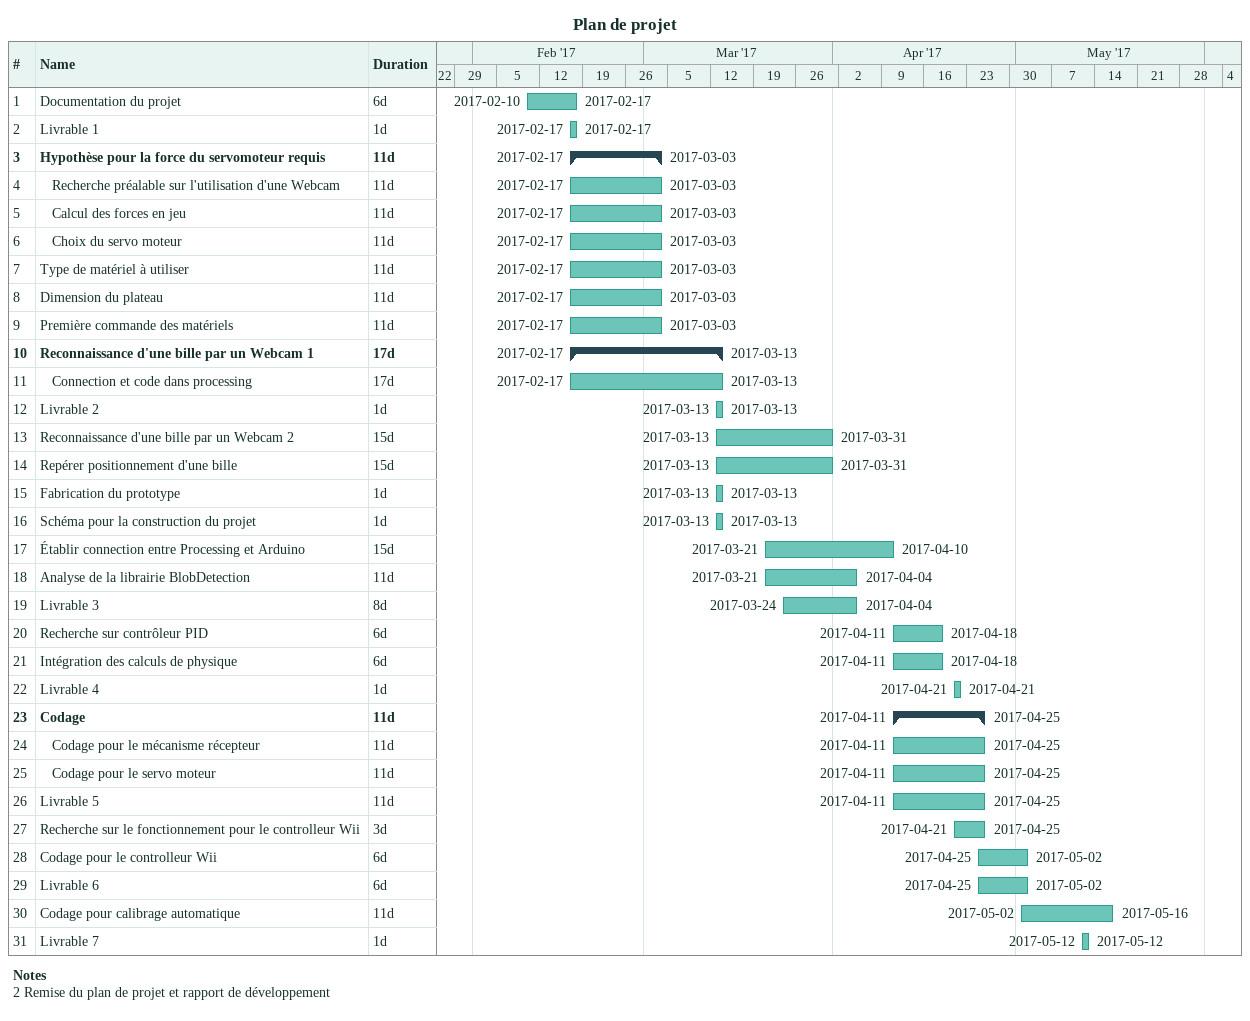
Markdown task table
Plan de projet

| ID | Level | Task | Duration | Start | Finish |
|---|---|---|---|---|---|
| 1 | 1 | Documentation du projet | 6d | 2017-02-10 | 2017-02-17 |
| 2 | 1 | Livrable 1 | 1d | 2017-02-17 | 2017-02-17 |
| 3 | 1 | **Hypothèse pour la force du servomoteur requis** | 11d | 2017-02-17 | 2017-03-03 |
| 4 | 2 | Recherche préalable sur l'utilisation d'une Webcam | 11d | 2017-02-17 | 2017-03-03 |
| 5 | 2 | Calcul des forces en jeu | 11d | 2017-02-17 | 2017-03-03 |
| 6 | 2 | Choix du servo moteur | 11d | 2017-02-17 | 2017-03-03 |
| 7 | 1 | Type de matériel à utiliser | 11d | 2017-02-17 | 2017-03-03 |
| 8 | 1 | Dimension du plateau | 11d | 2017-02-17 | 2017-03-03 |
| 9 | 1 | Première commande des matériels | 11d | 2017-02-17 | 2017-03-03 |
| 10 | 1 | **Reconnaissance d'une bille par un Webcam 1** | 17d | 2017-02-17 | 2017-03-13 |
| 11 | 2 | Connection et code dans processing | 17d | 2017-02-17 | 2017-03-13 |
| 12 | 1 | Livrable 2 | 1d | 2017-03-13 | 2017-03-13 |
| 13 | 1 | Reconnaissance d'une bille par un Webcam 2 | 15d | 2017-03-13 | 2017-03-31 |
| 14 | 1 | Repérer positionnement d'une bille | 15d | 2017-03-13 | 2017-03-31 |
| 15 | 1 | Fabrication du prototype | 1d | 2017-03-13 | 2017-03-13 |
| 16 | 1 | Schéma pour la construction du projet | 1d | 2017-03-13 | 2017-03-13 |
| 17 | 1 | Établir connection entre Processing et Arduino | 15d | 2017-03-21 | 2017-04-10 |
| 18 | 1 | Analyse de la librairie BlobDetection | 11d | 2017-03-21 | 2017-04-04 |
| 19 | 1 | Livrable 3 | 8d | 2017-03-24 | 2017-04-04 |
| 20 | 1 | Recherche sur contrôleur PID | 6d | 2017-04-11 | 2017-04-18 |
| 21 | 1 | Intégration des calculs de physique | 6d | 2017-04-11 | 2017-04-18 |
| 22 | 1 | Livrable 4 | 1d | 2017-04-21 | 2017-04-21 |
| 23 | 1 | **Codage** | 11d | 2017-04-11 | 2017-04-25 |
| 24 | 2 | Codage pour le mécanisme récepteur | 11d | 2017-04-11 | 2017-04-25 |
| 25 | 2 | Codage pour le servo moteur | 11d | 2017-04-11 | 2017-04-25 |
| 26 | 1 | Livrable 5 | 11d | 2017-04-11 | 2017-04-25 |
| 27 | 1 | Recherche sur le fonctionnement pour le controlleur Wii | 3d | 2017-04-21 | 2017-04-25 |
| 28 | 1 | Codage pour le controlleur Wii | 6d | 2017-04-25 | 2017-05-02 |
| 29 | 1 | Livrable 6 | 6d | 2017-04-25 | 2017-05-02 |
| 30 | 1 | Codage pour calibrage automatique | 11d | 2017-05-02 | 2017-05-16 |
| 31 | 1 | Livrable 7 | 1d | 2017-05-12 | 2017-05-12 |

Notes
- 2: Remise du plan de projet et rapport de développement
